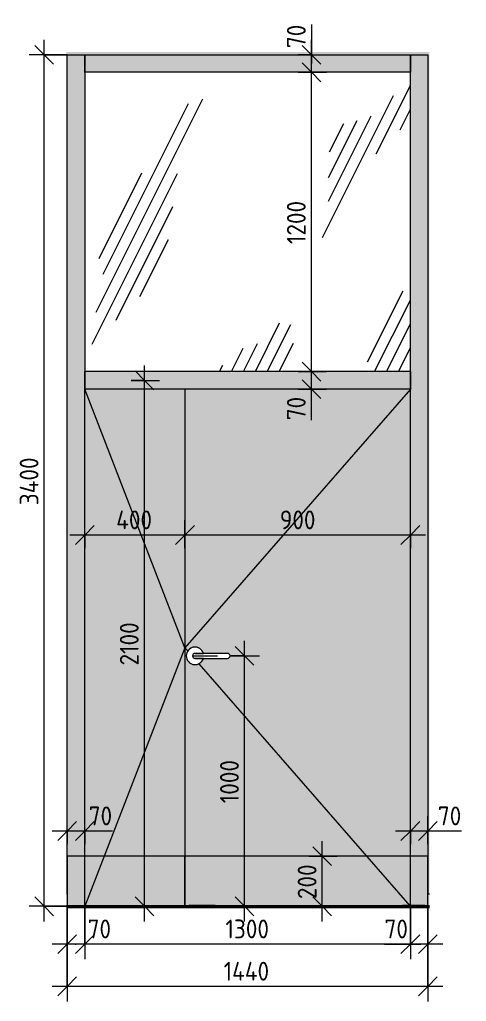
# Model space of a CAD drawing. Header units: millimetres. Extents: x 4250 to 28330, y 3821 to 7744.
# Drawn here: x 23410 to 25194, y 3821 to 7740 of the extents above; entities that cross this region are included whole.
import ezdxf

# ---------------------------------------------------------------- set-up
doc = ezdxf.new("R2010")
doc.units = ezdxf.units.MM
doc.linetypes.add('ADSK_Штрих_ш2 п1', pattern=[150, 100, -50])
for name, color, linetype, lineweight in [('A-ANNO-DIMS', 7, 'Continuous', 9), ('A-ANNO-DIMS-50', 7, 'Continuous', 9), ('A-DETL', 7, 'Continuous', 9), ('A-DETL-1', 7, 'ADSK_Штрих_ш2 п1', 9), ('A-DOOR', 7, 'Continuous', 9), ('A-FLOR', 7, 'Continuous', 9), ('A-GENM', 7, 'Continuous', 9), ('A-GLAZ-CURT', 7, 'Continuous', 9), ('A-GLAZ-CWMG', 7, 'Continuous', 9), ('A-WALL-PATT', 7, 'Continuous', 9), ('I-WALL', 7, 'Continuous', 9)]:
    doc.layers.add(name, color=color, linetype=linetype, lineweight=lineweight)
for name, color, linetype, lineweight, true_color in [('A-DETL-GENF-1', 7, 'Continuous', 9, 0xeeeeee), ('A-FLOR-1', 7, 'Continuous', 9, 0x787878), ('A-FLOR-FNSH-1', 7, 'Continuous', 25, 0x3c3c3c)]:
    doc.layers.add(name, color=color, linetype=linetype, lineweight=lineweight, true_color=true_color)
doc.styles.add('ISOCPEUR', font='isocpeur.ttf', dxfattribs={"width": 0.9, "height": 75})
doc.dimstyles.new('ISO-1_5', dxfattribs={"dimscale": 304.8, "dimtxt": 74.698588, "dimasz": 0.246063, "dimexe": 0.19685, "dimexo": 0, "dimgap": 0, "dimtad": 1, "dimdec": 0, "dimrnd": 10, "dimzin": 0, "dimdsep": 46, "dimtxsty": 'ISOCPEUR', "dimblk1": 'OBLIQUE', "dimblk2": 'OBLIQUE', "dimsah": 1, "dimcen": 0.09, "dimdle": 0.19685, "dimazin": 0, "dimtfac": 1, "dimtdec": 4, "dimtix": 1, "dimtmove": 0, "dimatfit": 3, "dimfxl": 1, "dimtvp": 1, "dimtolj": 1, "dimtzin": 0, "dimarcsym": 2})
doc.dimstyles.new('ISO-1_5_1', dxfattribs={"dimscale": 304.8, "dimtxt": 74.698588, "dimasz": 0.246063, "dimexe": 0.19685, "dimexo": 0, "dimgap": 0, "dimtad": 1, "dimdec": 0, "dimrnd": 10, "dimzin": 0, "dimdsep": 46, "dimtxsty": 'ISOCPEUR', "dimblk1": 'OBLIQUE', "dimblk2": 'OBLIQUE', "dimsah": 1, "dimcen": 0.09, "dimdle": 0.19685, "dimazin": 0, "dimtfac": 1, "dimtdec": 4, "dimtix": 1, "dimtmove": 1, "dimatfit": 3, "dimfxl": 1, "dimtvp": 1, "dimtolj": 1, "dimtzin": 0, "dimarcsym": 2})

# ---------------------------------------------------------------- blocks, each defined once
blk = doc.blocks.new('Плинтус - Плинтус темный _ст_школа_-32862082-Д-22_2 этаж_2')
at = {"layer": 'A-GENM'}
blk.add_hatch(color=256, dxfattribs=at).paths.add_polyline_path([(-24373.7, 4200), (-24370, 4200), (-24370, 4250), (-24373.7, 4250), (-24373.7, 4203.9)])
for p, q in [((-24373.7, 4250), (-24370, 4250)), ((-24370, 4250), (-24370, 4200))]:
    blk.add_line(p, q, dxfattribs=at)
blk = doc.blocks.new('Плинтус - Плинтус темный _ст_школа_-32862083-Д-22_2 этаж_2')
at = {"layer": 'A-GENM'}
blk.add_hatch(color=256, dxfattribs=at).paths.add_polyline_path([(-22924.2, 4200), (-22924.2, 4250), (-22930, 4250), (-22930, 4200)])
for p, q in [((-22930, 4250), (-22924.2, 4250)), ((-22930, 4200), (-22930, 4250))]:
    blk.add_line(p, q, dxfattribs=at)
blk = doc.blocks.new('Прямоугольный импост - 50 x 70 мм-31927764-Д-22_2 этаж_2')
at = {"layer": 'A-GLAZ-CWMG'}
blk.add_hatch(color=256, dxfattribs=at).paths.add_polyline_path([(-24370, 4400), (-24300, 4400), (-24300, 6300), (-24370, 6300), (-24370, 4474.3)])
blk.add_line((-24300, 6300), (-24300, 6265), dxfattribs=at)
blk = doc.blocks.new('Дверь_Витражная_остекление_ - ДВН_ДАО_Главный вход_1200 в свету Д-22 _п_-31928779-Д-22_2 этаж_2')
at = {"layer": 'A-DOOR'}
blk.add_hatch(color=256, dxfattribs=at).paths.add_polyline_path([(-23900, 4400), (-23900, 6265), (-24300, 6265), (-24300, 4400)])
h = blk.add_hatch(color=256, dxfattribs=at)
h.paths.add_polyline_path([(-23000, 4400), (-23000, 6265), (-23900, 6265), (-23900, 4400), (-23649, 4400)])
h.paths.add_polyline_path([(-23860, 5165), (-23869.5, 5166.3), (-23877.8, 5169.9), (-23884.9, 5175.4), (-23890.4, 5182.7), (-23893.8, 5191), (-23895, 5200), (-23893.8, 5209.1), (-23890.3, 5217.5), (-23884.7, 5224.7), (-23875.4, 5231.2), (-23867.1, 5234.1), (-23860, 5235), (-23850.9, 5233.8), (-23842.5, 5230.3), (-23835.3, 5224.7), (-23829.7, 5217.5), (-23826.2, 5210), (-23727.4, 5209.7), (-23723.4, 5207.4), (-23722.1, 5206), (-23721.1, 5204.4), (-23720.2, 5201.8), (-23720.2, 5198.4), (-23721.1, 5195.6), (-23721.3, 5195), (-23724.3, 5191.8), (-23726.7, 5190.6), (-23728.2, 5190.2), (-23734.4, 5190), (-23826.5, 5190), (-23830.1, 5181.7), (-23835.8, 5174.7), (-23843.1, 5169.3), (-23851.5, 5166), (-23860, 5165)])
for p, q in [((-24300, 4200), (-24300, 6265)), ((-23900, 6265), (-24300, 6265)), ((-23000, 6265), (-23900, 5232.5)), ((-23900, 6265), (-23900, 4202)), ((-23900, 5232.5), (-23888.7, 5219.6)), ((-23730, 5210), (-23860, 5210)), ((-23860, 5210), (-23826.5, 5210)), ((-23860, 5190), (-23730, 5190)), ((-23826.5, 5190), (-23860, 5190)), ((-23745, 5210), (-23845, 5210)), ((-23845, 5190), (-23745, 5190)), ((-23844.5, 5168.8), (-23001.7, 4202))]:
    blk.add_line(p, q, dxfattribs=at)
at = {"layer": 'A-DOOR', "flags": 128}
for points in [[(-23845, 5210), (-23845.6, 5210), (-23846.2, 5210), (-23846.8, 5210), (-23847.4, 5210), (-23848, 5210), (-23848.6, 5210), (-23849.1, 5210), (-23849.7, 5210), (-23850.3, 5210), (-23850.8, 5210), (-23851.4, 5210), (-23851.9, 5210), (-23852.5, 5210), (-23853, 5210), (-23853.5, 5210), (-23854, 5210), (-23854.4, 5210), (-23854.9, 5210), (-23855.3, 5210), (-23855.8, 5210), (-23856.2, 5210), (-23856.6, 5210), (-23856.9, 5210), (-23857.3, 5210), (-23857.6, 5210), (-23857.9, 5210), (-23858.2, 5210), (-23858.5, 5210), (-23858.8, 5210), (-23859, 5210), (-23859.2, 5210), (-23859.4, 5210), (-23859.5, 5210), (-23859.7, 5210), (-23859.8, 5210), (-23859.9, 5210), (-23859.9, 5210), (-23860, 5210), (-23860, 5210)], [(-23860, 5190), (-23860, 5190), (-23859.9, 5190), (-23859.8, 5190), (-23859.7, 5190), (-23859.6, 5190), (-23859.4, 5190), (-23859.2, 5190), (-23859, 5190), (-23858.8, 5190), (-23858.6, 5190), (-23858.3, 5190), (-23858, 5190), (-23857.7, 5190), (-23857.4, 5190), (-23857, 5190), (-23856.7, 5190), (-23856.3, 5190), (-23855.9, 5190), (-23855.5, 5190), (-23855, 5190), (-23854.6, 5190), (-23854.1, 5190), (-23853.6, 5190), (-23853.1, 5190), (-23852.6, 5190), (-23852.1, 5190), (-23851.5, 5190), (-23851, 5190), (-23850.4, 5190), (-23849.9, 5190), (-23849.3, 5190), (-23848.7, 5190), (-23848.1, 5190), (-23847.5, 5190), (-23847, 5190), (-23846.4, 5190), (-23845.8, 5190), (-23845.2, 5190), (-23845, 5190)], [(-23730, 5210), (-23730, 5210), (-23730.1, 5210), (-23730.2, 5210), (-23730.3, 5210), (-23730.4, 5210), (-23730.6, 5210), (-23730.8, 5210), (-23731, 5210), (-23731.2, 5210), (-23731.4, 5210), (-23731.7, 5210), (-23732, 5210), (-23732.3, 5210), (-23732.6, 5210), (-23733, 5210), (-23733.3, 5210), (-23733.7, 5210), (-23734.1, 5210), (-23734.5, 5210), (-23735, 5210), (-23735.4, 5210), (-23735.9, 5210), (-23736.4, 5210), (-23736.9, 5210), (-23737.4, 5210), (-23737.9, 5210), (-23738.5, 5210), (-23739, 5210), (-23739.6, 5210), (-23740.1, 5210), (-23740.7, 5210), (-23741.3, 5210), (-23741.9, 5210), (-23742.5, 5210), (-23743, 5210), (-23743.6, 5210), (-23744.2, 5210), (-23744.8, 5210), (-23745, 5210)], [(-23745, 5190), (-23744.4, 5190), (-23743.8, 5190), (-23743.2, 5190), (-23742.6, 5190), (-23742, 5190), (-23741.4, 5190), (-23740.9, 5190), (-23740.3, 5190), (-23739.7, 5190), (-23739.2, 5190), (-23738.6, 5190), (-23738.1, 5190), (-23737.5, 5190), (-23737, 5190), (-23736.5, 5190), (-23736, 5190), (-23735.6, 5190), (-23735.1, 5190), (-23734.7, 5190), (-23734.2, 5190), (-23733.8, 5190), (-23733.4, 5190), (-23733.1, 5190), (-23732.7, 5190), (-23732.4, 5190), (-23732.1, 5190), (-23731.8, 5190), (-23731.5, 5190), (-23731.2, 5190), (-23731, 5190), (-23730.8, 5190), (-23730.6, 5190), (-23730.5, 5190), (-23730.3, 5190), (-23730.2, 5190), (-23730.1, 5190), (-23730.1, 5190), (-23730, 5190), (-23730, 5190)]]:
    blk.add_lwpolyline(points, dxfattribs=at)
at = {"layer": 'A-DOOR'}
for centre, radius, start, end in [((-23860, 5200), 35, 16.6015, 180), ((-23860, 5200), 35, 98.5767, 105), ((-23860, 5200), 35, 83.5447, 90), ((-23860, 5200), 35, 68.5405, 75), ((-23860, 5200), 35, 53.5543, 60), ((-23860, 5200), 35, 38.5805, 45), ((-23860, 5200), 35, 23.6155, 30), ((-23860, 5200), 35, 180, 343.3985), ((-23860, 5200), 10, 90, 270), ((-23860, 5200), 10, 90, 270), ((-23860, 5200), 35, 315, 321.4195), ((-23860, 5200), 35, 330, 336.3845), ((-23730, 5200), 10, 270, 90), ((-23860, 5200), 35, 255, 261.4233), ((-23860, 5200), 35, 270, 276.4553), ((-23860, 5200), 35, 285, 291.4595), ((-23860, 5200), 35, 300, 306.4457)]:
    blk.add_arc(centre, radius, start, end, dxfattribs=at)
blk = doc.blocks.new('Прямоугольный импост - 50 x 70 мм-31928777-Д-22_2 этаж_2')
at = {"layer": 'A-GLAZ-CWMG'}
blk.add_hatch(color=256, dxfattribs=at).paths.add_polyline_path([(-24203.4, 7530), (-23000, 7530), (-23000, 7600), (-24300, 7600), (-24300, 7530)])
for p, q in [((-24300, 7530), (-24300, 7600)), ((-23000, 7600), (-23000, 7530)), ((-23000, 7530), (-24300, 7530))]:
    blk.add_line(p, q, dxfattribs=at)
blk = doc.blocks.new('Системная панель - Стекло - 40мм-32261946-Д-22_2 этаж_2')
at = {"layer": 'A-GLAZ-CURT'}
h = blk.add_hatch(dxfattribs=at)
h.set_pattern_fill('FP_6', color=256, style=0, pattern_type=2)
h.set_pattern_definition([(63.435, (-5621.5, 63.5), (-511.167, 1533.495), [635, -381, 635, -381, -807.806]), (63.435, (-5621.5, 63.5), (-511.167, 1533.495), [-2032, 254, -553.81]), (63.435, (-5653.2, 95.2), (-511.167, 1533.495), [508, -635, 381, -381, -934.806]), (63.435, (-5653.2, 95.2), (-511.167, 1533.495), [-1905, 444.5, -490.31]), (63.435, (-5653.2, 190.5), (-511.167, 1533.495), [381, -762, 254, -381, -1061.806]), (63.435, (-5653.2, 190.5), (-511.167, 1533.495), [-1778, 571.5, -490.31]), (63.435, (-5558, 95.2), (-511.167, 1533.495), [381, -762, 317.5, -12809.3]), (63.435, (-5462.7, 190.5), (-511.167, 1533.495), [190.5, -952.5, 127, -12999.8]), (63.435, (-5621.5, 349.2), (-511.167, 1533.495), [127, -952.5, 127, -508, -1125.306]), (63.435, (-5621.5, 349.2), (-511.167, 1533.495), [-1714.5, 317.5, -807.81]), (63.435, (-5050, 254), (-511.167, 1533.495), [635, -952.5, 762, -503.006]), (63.435, (-5050, 158.8), (-511.167, 1533.495), [889, -635, 952.5, -376.006]), (63.435, (-4986.5, 190.5), (-511.167, 1533.495), [1016, -508, 762, -553.806]), (63.435, (-4891.2, 285.8), (-511.167, 1533.495), [635, -889, 508, -807.806]), (63.435, (-4986.5, 476.2), (-511.167, 1533.495), [317.5, -1270, 381, -871.306]), (63.435, (-4796, 381), (-511.167, 1533.495), [254, -1270, 254, -1061.806])])
h.paths.add_polyline_path([(-23992.6, 6335), (-23000, 6335), (-23000, 7530), (-24300, 7530), (-24300, 6335)])
blk = doc.blocks.new('Прямоугольный импост - 50 x 70 мм-31701779-Д-22_2 этаж_2')
at = {"layer": 'A-GLAZ-CWMG'}
blk.add_hatch(color=256, dxfattribs=at).paths.add_polyline_path([(-22930, 4400), (-22930, 6300), (-23000, 6300), (-23000, 4400)])
blk.add_line((-23000, 4202), (-23000, 6300), dxfattribs=at)
blk = doc.blocks.new('Прямоугольный импост - 50 x 70 мм-31928778-Д-22_2 этаж_2')
at = {"layer": 'A-GLAZ-CWMG'}
blk.add_hatch(color=256, dxfattribs=at).paths.add_polyline_path([(-24300, 6265), (-23000, 6265), (-23000, 6335), (-24300, 6335), (-24300, 6300)])
for p, q in [((-24300, 6265), (-24300, 6335)), ((-23000, 6335), (-24300, 6335)), ((-23000, 6335), (-23000, 6265)), ((-23000, 6265), (-23900, 6265))]:
    blk.add_line(p, q, dxfattribs=at)
blk = doc.blocks.new('Прямоугольный импост - 50 x 70 мм-32261947-Д-22_2 этаж_2')
at = {"layer": 'A-GLAZ-CWMG'}
blk.add_hatch(color=256, dxfattribs=at).paths.add_polyline_path([(-24370, 6300), (-24300, 6300), (-24300, 7600), (-24370, 7600), (-24370, 6335)])
blk.add_line((-24300, 7600), (-24300, 6300), dxfattribs=at)
blk = doc.blocks.new('Прямоугольный импост - 50 x 70 мм-32257330-Д-22_2 этаж_2')
at = {"layer": 'A-GLAZ-CWMG'}
blk.add_hatch(color=256, dxfattribs=at).paths.add_polyline_path([(-23000, 6300), (-22930, 6300), (-22930, 7600), (-23000, 7600), (-23000, 7024.4)])
blk.add_line((-23000, 6300), (-23000, 7600), dxfattribs=at)
blk = doc.blocks.new('DIMBLOCK59-Д-22_2 этаж_2')
at = {"layer": 'A-ANNO-DIMS-50'}
for p, q in [((24069.9, 5629.4), (24069.9, 5742.5)), ((24969.9, 5629.4), (24969.9, 5742.5)), ((25029.9, 5682.5), (24069.9, 5682.5)), ((24069.9, 5682.5), (24069.9, 5629.4)), ((24969.9, 5682.5), (24969.9, 5629.4))]:
    blk.add_line(p, q, dxfattribs=at)
at = {"layer": 'A-ANNO-DIMS-50', "lineweight": 20}
for p, q in [((24069.9, 5682.5), (24107.4, 5720)), ((24969.9, 5682.5), (25007.4, 5720)), ((24069.9, 5682.5), (24032.4, 5645)), ((24969.9, 5682.5), (24932.4, 5645))]:
    blk.add_line(p, q, dxfattribs=at)
at = {"layer": 'A-ANNO-DIMS-50', "color": 0, "insert": (24448.8, 5780.5), "char_height": 75, "width": 170.658, "attachment_point": 1, "line_spacing_factor": 1.149209, "style": 'ISOCPEUR'}
blk.add_mtext('900', dxfattribs=at)
blk = doc.blocks.new('_Oblique')
at = {"color": 0, "linetype": 'ByBlock', "lineweight": -2}
blk.add_line((-0.5, -0.5), (0.5, 0.5), dxfattribs=at)
blk = doc.blocks.new('DIMBLOCK60-Д-22_2 этаж_2')
at = {"layer": 'A-ANNO-DIMS-50'}
for p, q in [((23669.9, 5629.4), (23669.9, 5742.5)), ((24069.9, 5629.4), (24069.9, 5742.5)), ((24069.9, 5682.5), (23609.9, 5682.5)), ((23669.9, 5682.5), (23669.9, 5629.4)), ((24069.9, 5682.5), (24069.9, 5629.4))]:
    blk.add_line(p, q, dxfattribs=at)
at = {"layer": 'A-ANNO-DIMS-50', "lineweight": 20}
for p, q in [((23669.9, 5682.5), (23707.4, 5720)), ((24069.9, 5682.5), (24107.4, 5720)), ((23669.9, 5682.5), (23632.4, 5645)), ((24069.9, 5682.5), (24032.4, 5645))]:
    blk.add_line(p, q, dxfattribs=at)
at = {"layer": 'A-ANNO-DIMS-50', "color": 0, "insert": (23795.2, 5780.5), "char_height": 75, "width": 179.277, "attachment_point": 1, "line_spacing_factor": 1.149209, "style": 'ISOCPEUR'}
blk.add_mtext('400', dxfattribs=at)
blk = doc.blocks.new('DIMBLOCK61-Д-22_2 этаж_2')
at = {"layer": 'A-ANNO-DIMS-50'}
for p, q in [((23599.9, 4447.6), (23599.9, 4560.6)), ((23669.9, 4447.6), (23669.9, 4560.6)), ((23729.9, 4500.6), (23539.9, 4500.6)), ((23599.9, 4500.6), (23599.9, 4447.6)), ((23635.6, 4500.6), (23634.9, 4500.6)), ((23780.4, 4500.6), (23635.6, 4500.6)), ((23669.9, 4500.6), (23669.9, 4447.6))]:
    blk.add_line(p, q, dxfattribs=at)
at = {"layer": 'A-ANNO-DIMS-50', "lineweight": 20}
for p, q in [((23599.9, 4500.6), (23637.4, 4538.1)), ((23669.9, 4500.6), (23707.4, 4538.1)), ((23599.9, 4500.6), (23562.4, 4463.1)), ((23669.9, 4500.6), (23632.4, 4463.1))]:
    blk.add_line(p, q, dxfattribs=at)
at = {"layer": 'A-ANNO-DIMS-50', "color": 0, "insert": (23685.6, 4598.6), "char_height": 75, "width": 113.772, "attachment_point": 1, "line_spacing_factor": 1.149209, "style": 'ISOCPEUR'}
blk.add_mtext('70', dxfattribs=at)
blk = doc.blocks.new('DIMBLOCK62-Д-22_2 этаж_2')
at = {"layer": 'A-ANNO-DIMS-50'}
for p, q in [((24969.9, 4447.6), (24969.9, 4560.6)), ((25039.9, 4447.6), (25039.9, 4560.6)), ((25099.9, 4500.6), (24909.9, 4500.6)), ((24969.9, 4500.6), (24969.9, 4447.6)), ((25029.7, 4500.6), (25004.9, 4500.6)), ((25174.5, 4500.6), (25029.7, 4500.6)), ((25039.9, 4500.6), (25039.9, 4447.6))]:
    blk.add_line(p, q, dxfattribs=at)
at = {"layer": 'A-ANNO-DIMS-50', "lineweight": 20}
for p, q in [((24969.9, 4500.6), (25007.4, 4538.1)), ((25039.9, 4500.6), (25077.4, 4538.1)), ((24969.9, 4500.6), (24932.4, 4463.1)), ((25039.9, 4500.6), (25002.4, 4463.1))]:
    blk.add_line(p, q, dxfattribs=at)
at = {"layer": 'A-ANNO-DIMS-50', "color": 0, "insert": (25079.7, 4598.6), "char_height": 75, "width": 113.772, "attachment_point": 1, "line_spacing_factor": 1.149209, "style": 'ISOCPEUR'}
blk.add_mtext('70', dxfattribs=at)
blk = doc.blocks.new('DIMBLOCK63-Д-22_2 этаж_2')
at = {"layer": 'A-ANNO-DIMS-50', "lineweight": 20}
for p, q in [((24618.1, 4400), (24580.6, 4437.5)), ((24618.1, 4400), (24655.6, 4362.5)), ((24618.1, 4200), (24580.6, 4237.5)), ((24618.1, 4200), (24655.6, 4162.5))]:
    blk.add_line(p, q, dxfattribs=at)
at = {"layer": 'A-ANNO-DIMS-50'}
for p, q in [((24618.1, 4140), (24618.1, 4460)), ((24565, 4400), (24678.1, 4400)), ((24618.1, 4400), (24565, 4400)), ((24565, 4200), (24678.1, 4200)), ((24618.1, 4200), (24565, 4200))]:
    blk.add_line(p, q, dxfattribs=at)
at = {"layer": 'A-ANNO-DIMS-50', "color": 0, "insert": (24520.1, 4228.9), "char_height": 75, "width": 170.658, "attachment_point": 1, "rotation": 90, "line_spacing_factor": 1.149209, "style": 'ISOCPEUR'}
blk.add_mtext('200', dxfattribs=at)
blk = doc.blocks.new('DIMBLOCK64-Д-22_2 этаж_2')
at = {"layer": 'A-ANNO-DIMS-50'}
for p, q in [((24307.9, 4140), (24307.9, 5260)), ((24254.9, 5200), (24367.9, 5200)), ((24307.9, 5200), (24254.9, 5200)), ((24254.9, 4200), (24367.9, 4200)), ((24307.9, 4200), (24254.9, 4200))]:
    blk.add_line(p, q, dxfattribs=at)
at = {"layer": 'A-ANNO-DIMS-50', "lineweight": 20}
for p, q in [((24307.9, 5200), (24270.4, 5237.5)), ((24307.9, 5200), (24345.4, 5162.5)), ((24307.9, 4200), (24270.4, 4237.5)), ((24307.9, 4200), (24345.4, 4162.5))]:
    blk.add_line(p, q, dxfattribs=at)
at = {"layer": 'A-ANNO-DIMS-50', "color": 0, "insert": (24210, 4611.7), "char_height": 75, "width": 212.029, "attachment_point": 1, "rotation": 90, "line_spacing_factor": 1.149209, "style": 'ISOCPEUR'}
blk.add_mtext('1000', dxfattribs=at)
blk = doc.blocks.new('DIMBLOCK65-Д-22_2 этаж_2')
at = {"layer": 'A-ANNO-DIMS-50'}
for p, q in [((23907.9, 4140), (23907.9, 6360)), ((23854.9, 6300), (23967.9, 6300)), ((23907.9, 6300), (23854.9, 6300)), ((23854.9, 4200), (23967.9, 4200)), ((23907.9, 4200), (23854.9, 4200))]:
    blk.add_line(p, q, dxfattribs=at)
at = {"layer": 'A-ANNO-DIMS-50', "lineweight": 20}
for p, q in [((23907.9, 6300), (23870.4, 6337.5)), ((23907.9, 6300), (23945.4, 6262.5)), ((23907.9, 4200), (23870.4, 4237.5)), ((23907.9, 4200), (23945.4, 4162.5))]:
    blk.add_line(p, q, dxfattribs=at)
at = {"layer": 'A-ANNO-DIMS-50', "color": 0, "insert": (23810, 5161.7), "char_height": 75, "width": 212.029, "attachment_point": 1, "rotation": 90, "line_spacing_factor": 1.149209, "style": 'ISOCPEUR'}
blk.add_mtext('2100', dxfattribs=at)
blk = doc.blocks.new('DIMBLOCK66-Д-22_2 этаж_2')
at = {"layer": 'A-ANNO-DIMS-50', "lineweight": 20}
for p, q in [((24575, 6335), (24537.5, 6372.5)), ((24575, 6335), (24612.5, 6297.5)), ((24575, 6265), (24537.5, 6302.5)), ((24575, 6265), (24612.5, 6227.5))]:
    blk.add_line(p, q, dxfattribs=at)
at = {"layer": 'A-ANNO-DIMS-50'}
for p, q in [((24522, 6335), (24635, 6335)), ((24575, 6335), (24522, 6335)), ((24575, 6205), (24575, 6335)), ((24575, 6285.7), (24575, 6300)), ((24575, 6140.8), (24575, 6285.7)), ((24522, 6265), (24635, 6265)), ((24575, 6265), (24522, 6265))]:
    blk.add_line(p, q, dxfattribs=at)
at = {"layer": 'A-ANNO-DIMS-50', "color": 0, "insert": (24477, 6140.8), "char_height": 75, "width": 113.772, "attachment_point": 1, "rotation": 90, "line_spacing_factor": 1.149209, "style": 'ISOCPEUR'}
blk.add_mtext('70', dxfattribs=at)
blk = doc.blocks.new('DIMBLOCK67-Д-22_2 этаж_2')
at = {"layer": 'A-ANNO-DIMS-50', "lineweight": 20}
for p, q in [((24575, 7530), (24537.5, 7567.5)), ((24575, 7530), (24612.5, 7492.5)), ((24575, 6335), (24537.5, 6372.5)), ((24575, 6335), (24612.5, 6297.5))]:
    blk.add_line(p, q, dxfattribs=at)
at = {"layer": 'A-ANNO-DIMS-50'}
for p, q in [((24522, 7530), (24635, 7530)), ((24575, 7530), (24522, 7530)), ((24575, 6335), (24575, 7530)), ((24522, 6335), (24635, 6335)), ((24575, 6335), (24522, 6335))]:
    blk.add_line(p, q, dxfattribs=at)
at = {"layer": 'A-ANNO-DIMS-50', "color": 0, "insert": (24477, 6844.2), "char_height": 75, "width": 212.029, "attachment_point": 1, "rotation": 90, "line_spacing_factor": 1.149209, "style": 'ISOCPEUR'}
blk.add_mtext('1200', dxfattribs=at)
blk = doc.blocks.new('DIMBLOCK68-Д-22_2 этаж_2')
at = {"layer": 'A-ANNO-DIMS-50'}
for p, q in [((24575, 7721.4), (24575, 7576.6)), ((24575, 7530), (24575, 7660)), ((24522, 7600), (24635, 7600)), ((24575, 7600), (24522, 7600)), ((24575, 7576.6), (24575, 7565)), ((24522, 7530), (24635, 7530)), ((24575, 7530), (24522, 7530))]:
    blk.add_line(p, q, dxfattribs=at)
at = {"layer": 'A-ANNO-DIMS-50', "lineweight": 20}
for p, q in [((24575, 7600), (24537.5, 7637.5)), ((24575, 7530), (24537.5, 7567.5)), ((24575, 7600), (24612.5, 7562.5)), ((24575, 7530), (24612.5, 7492.5))]:
    blk.add_line(p, q, dxfattribs=at)
at = {"layer": 'A-ANNO-DIMS-50', "color": 0, "insert": (24477, 7626.6), "char_height": 75, "width": 113.772, "attachment_point": 1, "rotation": 90, "line_spacing_factor": 1.149209, "style": 'ISOCPEUR'}
blk.add_mtext('70', dxfattribs=at)
blk = doc.blocks.new('DIMBLOCK69-Д-22_2 этаж_2')
at = {"layer": 'A-ANNO-DIMS-50'}
for p, q in [((23507.9, 4140), (23507.9, 7660)), ((23599.9, 7600), (23447.9, 7600)), ((23507.9, 7600), (23599.9, 7600)), ((23599.9, 4200), (23447.9, 4200)), ((23507.9, 4200), (23599.9, 4200))]:
    blk.add_line(p, q, dxfattribs=at)
at = {"layer": 'A-ANNO-DIMS-50', "lineweight": 20}
for p, q in [((23507.9, 7600), (23470.4, 7637.5)), ((23507.9, 7600), (23545.4, 7562.5)), ((23507.9, 4200), (23470.4, 4237.5)), ((23507.9, 4200), (23545.4, 4162.5))]:
    blk.add_line(p, q, dxfattribs=at)
at = {"layer": 'A-ANNO-DIMS-50', "color": 0, "insert": (23410, 5801.6), "char_height": 75, "width": 236.162, "attachment_point": 1, "rotation": 90, "line_spacing_factor": 1.149209, "style": 'ISOCPEUR'}
blk.add_mtext('3400', dxfattribs=at)
blk = doc.blocks.new('DIMBLOCK70-Д-22_2 этаж_2')
at = {"layer": 'A-ANNO-DIMS-50'}
for p, q in [((24969.9, 4200), (24969.9, 3989.2)), ((24969.9, 4049.2), (24969.9, 4200)), ((25039.9, 4200), (25039.9, 3989.2)), ((25039.9, 4049.2), (25039.9, 4200)), ((24866.7, 4049.2), (25011.5, 4049.2)), ((25099.9, 4049.2), (24969.9, 4049.2)), ((25011.5, 4049.2), (25004.9, 4049.2))]:
    blk.add_line(p, q, dxfattribs=at)
at = {"layer": 'A-ANNO-DIMS-50', "lineweight": 20}
for p, q in [((24969.9, 4049.2), (25007.4, 4086.7)), ((25039.9, 4049.2), (25077.4, 4086.7)), ((24969.9, 4049.2), (24932.4, 4011.7)), ((25039.9, 4049.2), (25002.4, 4011.7))]:
    blk.add_line(p, q, dxfattribs=at)
at = {"layer": 'A-ANNO-DIMS-50', "color": 0, "insert": (24866.7, 4147.2), "char_height": 75, "width": 113.772, "attachment_point": 1, "line_spacing_factor": 1.149209, "style": 'ISOCPEUR'}
blk.add_mtext('70', dxfattribs=at)
blk = doc.blocks.new('DIMBLOCK71-Д-22_2 этаж_2')
at = {"layer": 'A-ANNO-DIMS-50'}
for p, q in [((23669.9, 4200), (23669.9, 3989.2)), ((23669.9, 4049.2), (23669.9, 4200)), ((24969.9, 4200), (24969.9, 3989.2)), ((24969.9, 4049.2), (24969.9, 4200)), ((24969.9, 4049.2), (23669.9, 4049.2))]:
    blk.add_line(p, q, dxfattribs=at)
at = {"layer": 'A-ANNO-DIMS-50', "lineweight": 20}
for p, q in [((23669.9, 4049.2), (23707.4, 4086.7)), ((24969.9, 4049.2), (25007.4, 4086.7)), ((23669.9, 4049.2), (23632.4, 4011.7)), ((24969.9, 4049.2), (24932.4, 4011.7))]:
    blk.add_line(p, q, dxfattribs=at)
at = {"layer": 'A-ANNO-DIMS-50', "color": 0, "insert": (24231.6, 4147.2), "char_height": 75, "width": 212.029, "attachment_point": 1, "line_spacing_factor": 1.149209, "style": 'ISOCPEUR'}
blk.add_mtext('1300', dxfattribs=at)
blk = doc.blocks.new('DIMBLOCK72-Д-22_2 этаж_2')
at = {"layer": 'A-ANNO-DIMS-50'}
for p, q in [((23599.9, 4200), (23599.9, 3989.2)), ((23599.9, 4049.2), (23599.9, 4200)), ((23669.9, 4200), (23669.9, 3989.2)), ((23669.9, 4049.2), (23669.9, 4200)), ((23669.9, 4049.2), (23539.9, 4049.2)), ((23631.2, 4049.2), (23634.9, 4049.2)), ((23776, 4049.2), (23631.2, 4049.2))]:
    blk.add_line(p, q, dxfattribs=at)
at = {"layer": 'A-ANNO-DIMS-50', "lineweight": 20}
for p, q in [((23599.9, 4049.2), (23637.4, 4086.7)), ((23669.9, 4049.2), (23707.4, 4086.7)), ((23599.9, 4049.2), (23562.4, 4011.7)), ((23669.9, 4049.2), (23632.4, 4011.7))]:
    blk.add_line(p, q, dxfattribs=at)
at = {"layer": 'A-ANNO-DIMS-50', "color": 0, "insert": (23681.2, 4147.2), "char_height": 75, "width": 113.772, "attachment_point": 1, "line_spacing_factor": 1.149209, "style": 'ISOCPEUR'}
blk.add_mtext('70', dxfattribs=at)
blk = doc.blocks.new('DIMBLOCK73-Д-22_2 этаж_2')
at = {"layer": 'A-ANNO-DIMS-50'}
for p, q in [((23599.9, 4200), (23599.9, 3820.5)), ((23599.9, 3880.5), (23599.9, 4200)), ((25039.9, 4200), (25039.9, 3820.5)), ((25039.9, 3880.5), (25039.9, 4200)), ((25099.9, 3880.5), (23539.9, 3880.5))]:
    blk.add_line(p, q, dxfattribs=at)
at = {"layer": 'A-ANNO-DIMS-50', "lineweight": 20}
for p, q in [((23599.9, 3880.5), (23637.4, 3918)), ((25039.9, 3880.5), (25077.4, 3918)), ((23599.9, 3880.5), (23562.4, 3843)), ((25039.9, 3880.5), (25002.4, 3843))]:
    blk.add_line(p, q, dxfattribs=at)
at = {"layer": 'A-ANNO-DIMS-50', "color": 0, "insert": (24224.4, 3978.5), "char_height": 75, "width": 229.267, "attachment_point": 1, "line_spacing_factor": 1.149209, "style": 'ISOCPEUR'}
blk.add_mtext('1440', dxfattribs=at)

msp = doc.modelspace()

# ---------------------------------------------------------------- hatches: boundary and pattern name
at = {"layer": 'A-DETL-GENF-1'}
for points in [[(23669.9, 4200), (23677.9, 4200), (23677.9, 4202), (24069.9, 4202), (24069.9, 4400), (23599.9, 4400), (23599.9, 4200)], [(25039.9, 4200), (25039.9, 4400), (24069.9, 4400), (24069.9, 4202), (24190.1, 4202), (24190.1, 4200), (24939, 4200), (24939, 4202), (25029, 4202), (25029, 4200)], [(23736.4, 4200), (24069.9, 4200), (24069.9, 4202), (23677.9, 4202), (23677.9, 4200)], [(24085.9, 4200), (24085.9, 4202), (24069.9, 4202), (24069.9, 4200)]]:
    msp.add_hatch(color=256, dxfattribs=at).paths.add_polyline_path(points)
at = {"layer": 'A-FLOR-1'}
h = msp.add_hatch(dxfattribs=at)
h.set_pattern_fill('FP_5', color=256, style=0, pattern_type=2)
h.set_pattern_definition([(45, (42221.437, 0), (-37.71708, 37.71708), [53.34, -8.89, 1.778, -8.89]), (45, (42221.437, 37.694), (-37.71708, 37.71708), []), (50, (42221.437, 0), (63.7639, -5.57885), [6.667, -73.342]), (355, (42221.44, 0), (-12.33488, 66.86951), [5.334, -58.674]), (100.451, (42226.75, -0.465), (51.43036, 61.29098), [5.667, -62.332]), (46.184, (42221.44, 17.78), (94.87722, -14.71484), [10.001, -110.014]), (96.636, (42229.34, 16.55), (83.09115, 86.5993), [8.5, -93.497]), (351.184, (42221.44, 17.78), (83.09204, 86.5993), [8.001, -88.011]), (21, (42230.327, 13.335), (53.06449, -35.79273), [6.668, -73.343]), (326, (42230.33, 13.335), (21.63066, 64.46546), [5.334, -58.674]), (71.451, (42234.75, 10.35), (74.69646, 28.67237), [5.667, -62.332]), (37.5, (42221.437, 0), (1.080413, 29.59427), [1.676, -56.286, 1.676, -57.887, -58.896]), (37.5, (42221.437, 0), (1.080413, 29.59427), [-117.526, 1.676, -57.22]), (7.5, (42221.437, 0), (23.38637, 35.063507), [1.676, -32.283, 1.676, -54.953, -22.447]), (7.5, (42221.437, 0), (23.38637, 35.063507), [-90.589, 1.676, -20.771]), (327.5, (42201.612, 0), (47.456567, -2.005468), [1.676, -20.549, 1.676, -67.666, -92.011]), (327.5, (42201.612, 0), (47.456567, -2.005468), [-91.567, 1.676, -90.335]), (317.5, (42192.72, 0), (51.84495, 8.89904), [1.676, -27.216, 1.676, -44.374, -65.342]), (317.5, (42192.72, 0), (51.84495, 8.89904), [-74.943, 1.676, -63.665])])
h.paths.add_polyline_path([(25045.7, 4194.1), (25045.7, 4195), (23596.3, 4195), (23596.3, 4194.1), (25039.9, 4194.1)])
h = msp.add_hatch(color=256, dxfattribs=at)
h.paths.add_polyline_path([(24939, 4200), (25029, 4200), (25029, 4202), (24939, 4202)])
h.paths.add_polyline_path([(24085.9, 4200), (24190.1, 4200), (24190.1, 4202), (24085.9, 4202)])
at = {"layer": 'A-WALL-PATT'}
msp.add_hatch(color=256, dxfattribs=at).paths.add_polyline_path([(23596.3, 4250), (23599.9, 4250), (23599.9, 7600), (25039.9, 7600), (25039.9, 4250), (25045.7, 4250), (25045.7, 7611), (23596.3, 7611), (23596.3, 5048.3)])

# ---------------------------------------------------------------- linework, layer by layer
at = {"layer": 'A-DETL'}
for p, q in [((24069.9, 5232.5), (23669.9, 6265)), ((24069.9, 5232.5), (23669.9, 4200)), ((24069.9, 4400), (23599.9, 4400)), ((23599.9, 4400), (23599.9, 4200)), ((25039.9, 4400), (24069.9, 4400)), ((24069.9, 4400), (24069.9, 4200)), ((24069.9, 4200), (24069.9, 4400)), ((25039.9, 4200), (25039.9, 4400)), ((23599.9, 4200), (24069.9, 4200)), ((24069.9, 4200), (25039.9, 4200))]:
    msp.add_line(p, q, dxfattribs=at)
at = {"layer": 'A-DETL-1'}
msp.add_line((24099.9, 5200), (24349.9, 5200), dxfattribs=at)
at = {"layer": 'A-FLOR'}
for p, q in [((23677.9, 4200), (23677.9, 4202)), ((23677.9, 4202), (24085.9, 4202)), ((23979, 4202), (23979, 4200))]:
    msp.add_line(p, q, dxfattribs=at)
at = {"layer": 'A-FLOR-FNSH-1'}
for p, q in [((25045.7, 4200), (23596.3, 4200)), ((25045.7, 4195), (23596.3, 4195)), ((24190.1, 4202), (24085.9, 4202)), ((24085.9, 4202), (24085.9, 4200)), ((24190.1, 4200), (24190.1, 4202)), ((25029, 4202), (24939, 4202)), ((24939, 4202), (24939, 4200)), ((25029, 4200), (25029, 4202))]:
    msp.add_line(p, q, dxfattribs=at)
at = {"layer": 'I-WALL'}
for p, q in [((23599.9, 4250), (23599.9, 7600)), ((23599.9, 7600), (25039.9, 7600)), ((25039.9, 7600), (25039.9, 4250))]:
    msp.add_line(p, q, dxfattribs=at)

# ---------------------------------------------------------------- block references
at = {"layer": 'A-DOOR'}
msp.add_blockref('Дверь_Витражная_остекление_ - ДВН_ДАО_Главный вход_1200 в свету Д-22 _п_-31928779-Д-22_2 этаж_2', (47969.9, 0), dxfattribs=at)
at = {"layer": 'A-GENM'}
for name in ['Плинтус - Плинтус темный _ст_школа_-32862082-Д-22_2 этаж_2', 'Плинтус - Плинтус темный _ст_школа_-32862083-Д-22_2 этаж_2']:
    msp.add_blockref(name, (47969.9, 0), dxfattribs=at)
at = {"layer": 'A-GLAZ-CURT'}
msp.add_blockref('Системная панель - Стекло - 40мм-32261946-Д-22_2 этаж_2', (47969.9, 0), dxfattribs=at)
at = {"layer": 'A-GLAZ-CWMG'}
for name in ['Прямоугольный импост - 50 x 70 мм-32261947-Д-22_2 этаж_2', 'Прямоугольный импост - 50 x 70 мм-31928777-Д-22_2 этаж_2', 'Прямоугольный импост - 50 x 70 мм-32257330-Д-22_2 этаж_2', 'Прямоугольный импост - 50 x 70 мм-31928778-Д-22_2 этаж_2', 'Прямоугольный импост - 50 x 70 мм-31927764-Д-22_2 этаж_2', 'Прямоугольный импост - 50 x 70 мм-31701779-Д-22_2 этаж_2']:
    msp.add_blockref(name, (47969.9, 0), dxfattribs=at)

# ---------------------------------------------------------------- dimensions: what is measured, and where the dimension line sits
at = {"layer": 'A-ANNO-DIMS'}
for base, p1, p2, picture, middle in [((24575, 7600), (24522, 7530), (24522, 7600), 'DIMBLOCK68-Д-22_2 этаж_2', (24527, 7683.5)), ((24575, 6335), (24522, 6265), (24522, 6335), 'DIMBLOCK66-Д-22_2 этаж_2', (24527, 6197.7))]:
    dim = msp.add_linear_dim(base=base, p1=p1, p2=p2, angle=90, dimstyle='ISO-1_5_1', override={"dimpost": '<>', "dimfxl": 70}, dxfattribs=at)
    dim.commit()
    dim.dimension.update_dxf_attribs({"geometry": picture, "text_midpoint": middle, "dimtype": 160, "text_rotation": 90})
for base, p1, p2, override, picture, middle in [((23507.9, 7600), (23599.9, 4200), (23599.9, 7600), {"dimpost": '<>', "dimfxl": 3400}, 'DIMBLOCK69-Д-22_2 этаж_2', (23470.4, 5900)), ((24575, 7530), (24522, 6335), (24522, 7530), {"dimpost": '<>', "dimfxl": 1195}, 'DIMBLOCK67-Д-22_2 этаж_2', (24537.5, 6932.5)), ((23907.9, 6300), (23854.9, 4200), (23854.9, 6300), {"dimpost": '<>', "dimfxl": 2100}, 'DIMBLOCK65-Д-22_2 этаж_2', (23870.4, 5250)), ((24307.9, 5200), (24254.9, 4200), (24254.9, 5200), {"dimpost": '<>', "dimfxl": 1000}, 'DIMBLOCK64-Д-22_2 этаж_2', (24270.4, 4700)), ((24618.1, 4400), (24565, 4200), (24565, 4400), {"dimpost": '<>', "dimfxl": 200}, 'DIMBLOCK63-Д-22_2 этаж_2', (24580.6, 4300))]:
    dim = msp.add_linear_dim(base=base, p1=p1, p2=p2, angle=90, dimstyle='ISO-1_5', override=override, dxfattribs=at)
    dim.commit()
    dim.dimension.update_dxf_attribs({"geometry": picture, "text_midpoint": middle})
for base, p1, p2, override, picture, middle in [((23669.9, 5682.5), (24069.9, 5629.4), (23669.9, 5629.4), {"dimpost": '<>', "dimfxl": 400}, 'DIMBLOCK60-Д-22_2 этаж_2', (23869.9, 5720)), ((24069.9, 5682.5), (24969.9, 5629.4), (24069.9, 5629.4), {"dimpost": '<>', "dimfxl": 900}, 'DIMBLOCK59-Д-22_2 этаж_2', (24519.9, 5720)), ((23599.9, 3880.5), (25039.9, 4200), (23599.9, 4200), {"dimpost": '<>', "dimfxl": 1440}, 'DIMBLOCK73-Д-22_2 этаж_2', (24319.9, 3918)), ((23669.9, 4049.2), (24969.9, 4200), (23669.9, 4200), {"dimpost": '<>', "dimfxl": 1300}, 'DIMBLOCK71-Д-22_2 этаж_2', (24319.9, 4086.7))]:
    dim = msp.add_linear_dim(base=base, p1=p1, p2=p2, dimstyle='ISO-1_5', override=override, dxfattribs=at)
    dim.commit()
    dim.dimension.update_dxf_attribs({"geometry": picture, "text_midpoint": middle})
for base, p1, p2, picture, middle in [((23599.9, 4500.6), (23669.9, 4447.6), (23599.9, 4447.6), 'DIMBLOCK61-Д-22_2 этаж_2', (23742.5, 4548.6)), ((24969.9, 4500.6), (25039.9, 4447.6), (24969.9, 4447.6), 'DIMBLOCK62-Д-22_2 этаж_2', (25136.6, 4548.6)), ((23599.9, 4049.2), (23669.9, 4200), (23599.9, 4200), 'DIMBLOCK72-Д-22_2 этаж_2', (23738.1, 4097.2)), ((24969.9, 4049.2), (25039.9, 4200), (24969.9, 4200), 'DIMBLOCK70-Д-22_2 этаж_2', (24923.6, 4097.2))]:
    dim = msp.add_linear_dim(base=base, p1=p1, p2=p2, dimstyle='ISO-1_5_1', override={"dimpost": '<>', "dimfxl": 70}, dxfattribs=at)
    dim.commit()
    dim.dimension.update_dxf_attribs({"geometry": picture, "text_midpoint": middle, "dimtype": 160})

doc.saveas('drawing.dxf')
